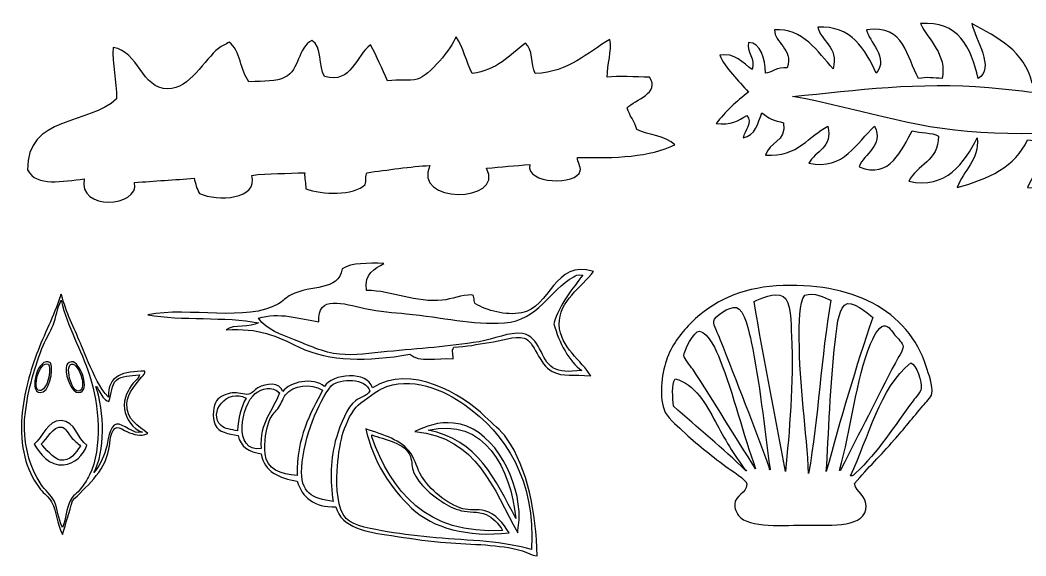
# Model space of a CAD drawing. Header units: centimetres. Extents: x -66 to 65, y -66 to 66.
# Drawn here: x -65.47 to -43.3, y -65.95 to -54.14 of the extents above; entities that cross this region are included whole.
import ezdxf

# ---------------------------------------------------------------- set-up
doc = ezdxf.new("R2010")
doc.units = ezdxf.units.CM
doc.header["$MEASUREMENT"] = 0
doc.layers.add('Layer 1', color=7, linetype='Continuous')

msp = doc.modelspace()

# ---------------------------------------------------------------- linework, layer by layer
at = {"layer": 'Layer 1'}
for points, knots in [([(-44.3523, -55.43165), (-43.96521, -55.21821), (-44.41694, -54.54879), (-44.49121, -54.22118), (-44.49121, -54.22118), (-43.9178, -54.52749), (-43.3286, -54.81805), (-43.16168, -55.53087), (-43.16168, -55.53087), (-42.91533, -55.55233), (-42.77999, -55.46279), (-42.6259, -55.39196), (-42.6259, -55.39196), (-42.66458, -55.00069), (-42.82466, -54.73085), (-42.96324, -54.43946), (-42.96324, -54.43946), (-42.27207, -54.50894), (-41.99529, -54.99284), (-41.8123, -55.57055), (-41.8123, -55.57055), (-41.69467, -55.58521), (-41.58833, -55.61116), (-41.45511, -55.61024), (-41.45511, -55.61024), (-41.15777, -55.0199), (-41.78507, -54.74344), (-41.9512, -54.36008), (-41.9512, -54.36008), (-41.07069, -54.39897), (-40.70869, -54.95642), (-40.44307, -55.61024), (-40.44307, -55.61024), (-39.89379, -55.29549), (-40.63804, -54.90732), (-40.56213, -54.39977), (-40.56213, -54.39977), (-40.28191, -54.541), (-39.79317, -54.87454), (-39.74854, -55.25305), (-39.74854, -55.25305), (-39.73647, -55.35539), (-39.78114, -55.4784), (-39.76838, -55.59039), (-39.76838, -55.59039), (-39.7492, -55.7584), (-39.62892, -55.99735), (-39.56994, -56.00711), (-39.56994, -56.00711), (-39.508, -56.01738), (-39.14298, -55.67212), (-39.054, -55.63008), (-39.054, -55.63008), (-38.84673, -55.53216), (-38.6667, -55.57632), (-38.51822, -55.53086), (-38.51822, -55.53086), (-38.28033, -55.45807), (-37.97887, -55.03209), (-37.56572, -54.97523), (-37.56572, -54.97523), (-37.19178, -54.92377), (-36.67595, -55.06342), (-36.39494, -54.95539), (-36.39494, -54.95539), (-36.25069, -54.89991), (-36.19788, -54.74431), (-35.93853, -54.79664), (-35.93853, -54.79664), (-35.89421, -54.85154), (-35.83529, -54.89181), (-35.85915, -55.01492), (-35.85915, -55.01492), (-36.11484, -55.14475), (-36.37652, -55.31543), (-36.71243, -55.29273), (-36.71243, -55.29273), (-36.79056, -55.28744), (-36.86869, -55.24299), (-36.95056, -55.2332), (-36.95056, -55.2332), (-37.60816, -55.15441), (-37.86845, -55.5656), (-38.31978, -55.72929), (-38.31978, -55.72929), (-38.33822, -55.82877), (-38.17257, -55.8691), (-38.12134, -56.02695), (-38.12134, -56.02695), (-37.97211, -56.48685), (-38.13317, -57.21223), (-38.51822, -57.21758), (-38.51822, -57.21758), (-38.15381, -57.49074), (-38.04078, -57.92809), (-37.44666, -57.93196), (-37.44666, -57.93196), (-37.35805, -57.93252), (-37.27791, -57.89172), (-37.16885, -57.89227), (-37.16885, -57.89227), (-36.88913, -57.89359), (-36.32933, -58.10235), (-36.3751, -58.42805), (-36.3751, -58.42805), (-36.45532, -58.49282), (-36.61555, -58.38421), (-36.67276, -58.42805), (-36.67276, -58.42805), (-37.00658, -58.04282), (-37.85497, -58.31031), (-38.29995, -57.91211), (-38.29995, -57.91211), (-38.48354, -57.7478), (-38.5852, -57.50963), (-38.7762, -57.41602), (-38.7762, -57.41602), (-38.93961, -57.33596), (-39.12982, -57.35585), (-39.29214, -57.23743), (-39.29214, -57.23743), (-39.45621, -57.11776), (-39.52767, -56.89345), (-39.68902, -56.78102), (-39.68902, -56.78102), (-39.92117, -56.97504), (-40.00591, -57.23285), (-40.04621, -57.55493), (-40.04621, -57.55493), (-40.08704, -57.88113), (-40.69904, -58.09121), (-40.95902, -58.18993), (-40.95902, -58.18993), (-40.97886, -57.68876), (-40.2688, -57.57877), (-40.58199, -57.03899), (-40.58199, -57.03899), (-40.95024, -57.57707), (-41.35211, -58.18691), (-42.3084, -58.07087), (-42.3084, -58.07087), (-42.13063, -57.6518), (-41.51015, -57.5747), (-41.61387, -56.93978), (-41.61387, -56.93978), (-41.69568, -56.878), (-41.88491, -56.89438), (-41.97106, -56.93978), (-41.97106, -56.93978), (-42.27062, -57.3678), (-42.47803, -57.88802), (-43.2609, -57.83275), (-43.2609, -57.83275), (-43.14128, -57.52242), (-42.91004, -57.32372), (-42.84418, -56.95962), (-42.84418, -56.95962), (-42.88728, -56.80426), (-43.09098, -56.80957), (-43.2609, -56.78103), (-43.2609, -56.78103), (-43.52935, -57.37909), (-44.12884, -57.64611), (-44.80871, -57.83275), (-44.80871, -57.83275), (-44.68412, -57.46014), (-44.31545, -57.22945), (-44.37215, -56.74134), (-44.37215, -56.74134), (-44.64247, -57.28278), (-45.06152, -57.88622), (-45.88028, -57.69384), (-45.88028, -57.69384), (-45.69838, -57.32676), (-45.22065, -57.25545), (-45.22544, -56.70165), (-45.22544, -56.70165), (-45.3653, -56.61), (-45.63147, -56.64463), (-45.80091, -56.58259), (-45.80091, -56.58259), (-46.03655, -56.98767), (-46.28796, -57.66738), (-46.97169, -57.37634), (-46.97169, -57.37634), (-46.86916, -57.07458), (-46.41659, -56.92142), (-46.63435, -56.48337), (-46.63435, -56.48337), (-47.02083, -56.83138), (-47.3107, -57.46437), (-48.08294, -57.29696), (-48.08294, -57.29696), (-47.94589, -57.03214), (-47.53877, -56.9484), (-47.66622, -56.48337), (-47.66622, -56.48337), (-48.06526, -56.67334), (-48.32194, -57.17679), (-49.03544, -57.11837), (-49.03544, -57.11837), (-48.95509, -56.82828), (-48.58028, -56.83273), (-48.63856, -56.40399), (-48.63856, -56.40399), (-48.82983, -56.36372), (-48.99932, -56.30175), (-49.11481, -56.18571), (-49.11481, -56.18571), (-49.20818, -56.41648), (-49.25914, -56.68961), (-49.53153, -56.74134), (-49.53153, -56.74134), (-49.50409, -56.57957), (-49.30116, -56.40336), (-49.45215, -56.24525), (-49.45215, -56.24525), (-49.62722, -56.35463), (-49.80283, -56.46343), (-50.12684, -56.42384), (-50.12684, -56.42384), (-49.92078, -56.16026), (-49.67737, -55.93404), (-49.41246, -55.72931), (-49.41246, -55.72931), (-49.63058, -55.47737), (-49.92988, -55.20221), (-50.04746, -54.91572), (-50.04746, -54.91572), (-49.71832, -54.8523), (-49.52594, -55.0945), (-49.33308, -55.23322), (-49.33308, -55.23322), (-49.2437, -55.00391), (-49.46455, -54.82888), (-49.41246, -54.63791), (-49.41246, -54.63791), (-49.13954, -54.63727), (-49.05077, -54.98981), (-49.03543, -55.3126), (-49.03543, -55.3126), (-48.9233, -55.30543), (-48.76635, -55.17179), (-48.55918, -55.19354), (-48.55918, -55.19354), (-48.41845, -54.77402), (-48.84366, -54.64532), (-48.83699, -54.3601), (-48.83699, -54.3601), (-48.22736, -54.30136), (-47.87105, -54.85596), (-47.54715, -55.21338), (-47.54715, -55.21338), (-47.40951, -54.73771), (-47.8356, -54.58671), (-47.88449, -54.30057), (-47.88449, -54.30057), (-47.14469, -54.25183), (-46.83293, -54.79447), (-46.59465, -55.3126), (-46.59465, -55.3126), (-46.31266, -54.98449), (-46.7611, -54.59936), (-46.81293, -54.3601), (-46.81293, -54.3601), (-45.94356, -54.23157), (-45.93988, -54.96872), (-45.66199, -55.43166), (-45.66199, -55.43166), (-45.50385, -55.39591), (-45.30867, -55.41483), (-45.14605, -55.43166), (-45.14605, -55.43166), (-45.0304, -54.91017), (-45.44294, -54.57928), (-45.6223, -54.22119), (-45.6223, -54.22119), (-44.79635, -54.14291), (-44.49121, -54.75677), (-44.3523, -55.43165)], [0, 0, 0, 0, 0.01408451, 0.01408451, 0.01408451, 0.01408451, 0.02816901, 0.02816901, 0.02816901, 0.02816901, 0.04225352, 0.04225352, 0.04225352, 0.04225352, 0.05633803, 0.05633803, 0.05633803, 0.05633803, 0.07042254, 0.07042254, 0.07042254, 0.07042254, 0.08450704, 0.08450704, 0.08450704, 0.08450704, 0.09859155, 0.09859155, 0.09859155, 0.09859155, 0.11267606, 0.11267606, 0.11267606, 0.11267606, 0.12676056, 0.12676056, 0.12676056, 0.12676056, 0.14084507, 0.14084507, 0.14084507, 0.14084507, 0.15492958, 0.15492958, 0.15492958, 0.15492958, 0.16901408, 0.16901408, 0.16901408, 0.16901408, 0.18309859, 0.18309859, 0.18309859, 0.18309859, 0.1971831, 0.1971831, 0.1971831, 0.1971831, 0.21126761, 0.21126761, 0.21126761, 0.21126761, 0.22535211, 0.22535211, 0.22535211, 0.22535211, 0.23943662, 0.23943662, 0.23943662, 0.23943662, 0.25352113, 0.25352113, 0.25352113, 0.25352113, 0.26760563, 0.26760563, 0.26760563, 0.26760563, 0.28169014, 0.28169014, 0.28169014, 0.28169014, 0.29577465, 0.29577465, 0.29577465, 0.29577465, 0.30985915, 0.30985915, 0.30985915, 0.30985915, 0.32394366, 0.32394366, 0.32394366, 0.32394366, 0.33802817, 0.33802817, 0.33802817, 0.33802817, 0.35211268, 0.35211268, 0.35211268, 0.35211268, 0.36619718, 0.36619718, 0.36619718, 0.36619718, 0.38028169, 0.38028169, 0.38028169, 0.38028169, 0.3943662, 0.3943662, 0.3943662, 0.3943662, 0.4084507, 0.4084507, 0.4084507, 0.4084507, 0.42253521, 0.42253521, 0.42253521, 0.42253521, 0.43661972, 0.43661972, 0.43661972, 0.43661972, 0.45070423, 0.45070423, 0.45070423, 0.45070423, 0.46478873, 0.46478873, 0.46478873, 0.46478873, 0.47887324, 0.47887324, 0.47887324, 0.47887324, 0.49295775, 0.49295775, 0.49295775, 0.49295775, 0.50704225, 0.50704225, 0.50704225, 0.50704225, 0.52112676, 0.52112676, 0.52112676, 0.52112676, 0.53521127, 0.53521127, 0.53521127, 0.53521127, 0.54929577, 0.54929577, 0.54929577, 0.54929577, 0.56338028, 0.56338028, 0.56338028, 0.56338028, 0.57746479, 0.57746479, 0.57746479, 0.57746479, 0.5915493, 0.5915493, 0.5915493, 0.5915493, 0.6056338, 0.6056338, 0.6056338, 0.6056338, 0.61971831, 0.61971831, 0.61971831, 0.61971831, 0.63380282, 0.63380282, 0.63380282, 0.63380282, 0.64788732, 0.64788732, 0.64788732, 0.64788732, 0.66197183, 0.66197183, 0.66197183, 0.66197183, 0.67605634, 0.67605634, 0.67605634, 0.67605634, 0.69014085, 0.69014085, 0.69014085, 0.69014085, 0.70422535, 0.70422535, 0.70422535, 0.70422535, 0.71830986, 0.71830986, 0.71830986, 0.71830986, 0.73239437, 0.73239437, 0.73239437, 0.73239437, 0.74647887, 0.74647887, 0.74647887, 0.74647887, 0.76056338, 0.76056338, 0.76056338, 0.76056338, 0.77464789, 0.77464789, 0.77464789, 0.77464789, 0.78873239, 0.78873239, 0.78873239, 0.78873239, 0.8028169, 0.8028169, 0.8028169, 0.8028169, 0.81690141, 0.81690141, 0.81690141, 0.81690141, 0.83098592, 0.83098592, 0.83098592, 0.83098592, 0.84507042, 0.84507042, 0.84507042, 0.84507042, 0.85915493, 0.85915493, 0.85915493, 0.85915493, 0.87323944, 0.87323944, 0.87323944, 0.87323944, 0.88732394, 0.88732394, 0.88732394, 0.88732394, 0.90140845, 0.90140845, 0.90140845, 0.90140845, 0.91549296, 0.91549296, 0.91549296, 0.91549296, 0.92957746, 0.92957746, 0.92957746, 0.92957746, 0.94366197, 0.94366197, 0.94366197, 0.94366197, 0.95774648, 0.95774648, 0.95774648, 0.95774648, 0.97183099, 0.97183099, 0.97183099, 0.97183099, 1, 1, 1, 1]), ([(-55.8593, -54.50939), (-55.6978, -54.73815), (-55.63475, -55.06536), (-55.50211, -55.32298), (-55.50211, -55.32298), (-54.96426, -55.24567), (-54.67272, -54.92206), (-54.33133, -54.64829), (-54.33133, -54.64829), (-54.16454, -54.77915), (-54.20626, -55.11853), (-54.11305, -55.32298), (-54.11305, -55.32298), (-53.35113, -55.28454), (-52.97431, -54.86099), (-52.46602, -54.56892), (-52.46602, -54.56892), (-52.42117, -54.83356), (-52.52751, -55.11489), (-52.52555, -55.40236), (-52.52555, -55.40236), (-52.28354, -55.37341), (-51.90865, -55.39358), (-51.59289, -55.40236), (-51.59289, -55.40236), (-51.35439, -55.75299), (-51.90846, -55.8921), (-52.08898, -56.07705), (-52.08898, -56.07705), (-52.03183, -56.25141), (-51.92785, -56.37894), (-51.8707, -56.5533), (-51.8707, -56.5533), (-51.61011, -56.68297), (-51.23239, -56.69546), (-51.03726, -56.89064), (-51.03726, -56.89064), (-51.57402, -57.16086), (-52.35205, -57.1898), (-53.18039, -57.16845), (-53.18039, -57.16845), (-53.19502, -57.2732), (-53.09911, -57.36832), (-53.12086, -57.46611), (-53.12086, -57.46611), (-53.19195, -57.78559), (-54.33159, -57.76252), (-54.23211, -57.3272), (-54.23211, -57.3272), (-54.55712, -57.34614), (-54.86505, -57.38218), (-55.18461, -57.40658), (-55.18461, -57.40658), (-54.78168, -58.18991), (-56.84291, -58.18565), (-56.43477, -57.34705), (-56.43477, -57.34705), (-56.85077, -57.36763), (-57.37735, -57.44952), (-57.82383, -57.5058), (-57.82383, -57.5058), (-57.85928, -57.56956), (-57.83539, -57.69268), (-57.86352, -57.76377), (-57.86352, -57.76377), (-58.10961, -58.01565), (-58.81396, -57.99401), (-59.17321, -57.86299), (-59.17321, -57.86299), (-59.16302, -57.72713), (-59.20843, -57.64685), (-59.19305, -57.5058), (-59.19305, -57.5058), (-59.58096, -57.528), (-60.00389, -57.51517), (-60.36383, -57.56533), (-60.36383, -57.56533), (-60.19809, -58.09759), (-61.12961, -58.15212), (-61.51477, -57.96221), (-61.51477, -57.96221), (-61.57377, -57.86908), (-61.60132, -57.74448), (-61.63383, -57.62487), (-61.63383, -57.62487), (-62.05809, -57.67025), (-62.51336, -57.68461), (-62.94352, -57.72409), (-62.94352, -57.72409), (-62.82951, -58.27527), (-64.21217, -58.34647), (-64.05477, -57.64471), (-64.05477, -57.64471), (-64.52782, -57.69112), (-65.10297, -57.82677), (-65.30493, -57.44627), (-65.30493, -57.44627), (-65.32467, -56.24914), (-63.94397, -56.45242), (-63.3404, -55.87861), (-63.3404, -55.87861), (-63.34474, -55.49102), (-63.44237, -55.09653), (-63.41978, -54.74752), (-63.41978, -54.74752), (-62.84222, -54.82795), (-62.80364, -55.65957), (-62.20931, -55.66033), (-62.20931, -55.66033), (-61.73793, -55.66094), (-61.3872, -55.00379), (-61.09806, -54.76736), (-61.09806, -54.76736), (-61.02212, -54.70526), (-60.93971, -54.67812), (-60.85993, -54.62845), (-60.85993, -54.62845), (-60.60418, -54.80927), (-60.62294, -55.26459), (-60.42337, -55.50158), (-60.42337, -55.50158), (-60.07124, -55.48938), (-59.83375, -55.50163), (-59.62962, -55.40236), (-59.62962, -55.40236), (-59.29921, -55.24165), (-59.35551, -54.75445), (-59.03431, -54.58877), (-59.03431, -54.58877), (-58.80838, -54.72003), (-58.89622, -55.16506), (-58.7565, -55.38252), (-58.7565, -55.38252), (-58.15767, -55.56066), (-58.06448, -54.91804), (-57.74447, -54.68799), (-57.74447, -54.68799), (-57.6053, -54.93908), (-57.49357, -55.21761), (-57.36744, -55.48174), (-57.36744, -55.48174), (-57.11738, -55.44499), (-56.9014, -55.49193), (-56.7126, -55.44205), (-56.7126, -55.44205), (-56.44376, -55.37106), (-55.95941, -54.76524), (-55.8593, -54.50939)], [0, 0, 0, 0, 0.02631579, 0.02631579, 0.02631579, 0.02631579, 0.05263158, 0.05263158, 0.05263158, 0.05263158, 0.07894737, 0.07894737, 0.07894737, 0.07894737, 0.10526316, 0.10526316, 0.10526316, 0.10526316, 0.13157895, 0.13157895, 0.13157895, 0.13157895, 0.15789474, 0.15789474, 0.15789474, 0.15789474, 0.18421053, 0.18421053, 0.18421053, 0.18421053, 0.21052632, 0.21052632, 0.21052632, 0.21052632, 0.23684211, 0.23684211, 0.23684211, 0.23684211, 0.26315789, 0.26315789, 0.26315789, 0.26315789, 0.28947368, 0.28947368, 0.28947368, 0.28947368, 0.31578947, 0.31578947, 0.31578947, 0.31578947, 0.34210526, 0.34210526, 0.34210526, 0.34210526, 0.36842105, 0.36842105, 0.36842105, 0.36842105, 0.39473684, 0.39473684, 0.39473684, 0.39473684, 0.42105263, 0.42105263, 0.42105263, 0.42105263, 0.44736842, 0.44736842, 0.44736842, 0.44736842, 0.47368421, 0.47368421, 0.47368421, 0.47368421, 0.5, 0.5, 0.5, 0.5, 0.52631579, 0.52631579, 0.52631579, 0.52631579, 0.55263158, 0.55263158, 0.55263158, 0.55263158, 0.57894737, 0.57894737, 0.57894737, 0.57894737, 0.60526316, 0.60526316, 0.60526316, 0.60526316, 0.63157895, 0.63157895, 0.63157895, 0.63157895, 0.65789474, 0.65789474, 0.65789474, 0.65789474, 0.68421053, 0.68421053, 0.68421053, 0.68421053, 0.71052632, 0.71052632, 0.71052632, 0.71052632, 0.73684211, 0.73684211, 0.73684211, 0.73684211, 0.76315789, 0.76315789, 0.76315789, 0.76315789, 0.78947368, 0.78947368, 0.78947368, 0.78947368, 0.81578947, 0.81578947, 0.81578947, 0.81578947, 0.84210526, 0.84210526, 0.84210526, 0.84210526, 0.86842105, 0.86842105, 0.86842105, 0.86842105, 0.89473684, 0.89473684, 0.89473684, 0.89473684, 0.92105263, 0.92105263, 0.92105263, 0.92105263, 0.94736842, 0.94736842, 0.94736842, 0.94736842, 1, 1, 1, 1]), ([(-44.11418, -55.63008), (-45.67853, -55.49983), (-47.017, -55.68355), (-48.44012, -55.82852), (-48.44012, -55.82852), (-47.0673, -56.05839), (-45.86628, -56.53221), (-44.29278, -56.62227), (-44.29278, -56.62227), (-42.68604, -56.71427), (-41.12696, -56.5303), (-39.58981, -56.40399), (-39.58981, -56.40399), (-40.90751, -56.06837), (-42.56165, -55.75936), (-44.11418, -55.63008)], [0, 0, 0, 0, 0.2, 0.2, 0.2, 0.2, 0.4, 0.4, 0.4, 0.4, 0.6, 0.6, 0.6, 0.6, 1, 1, 1, 1]), ([(-57.45296, -59.50512), (-57.64785, -59.63434), (-57.89235, -59.71396), (-57.82999, -60.10043), (-57.82999, -60.10043), (-57.27571, -60.10898), (-56.73596, -60.37742), (-56.16311, -60.31871), (-56.16311, -60.31871), (-55.94766, -60.29664), (-55.7434, -60.19605), (-55.50827, -60.19965), (-55.50827, -60.19965), (-55.43067, -60.21463), (-55.48409, -60.36068), (-55.42889, -60.39809), (-55.42889, -60.39809), (-55.18037, -60.54515), (-54.76576, -60.65942), (-54.41686, -60.59653), (-54.41686, -60.59653), (-53.77321, -60.48051), (-53.69788, -59.40815), (-52.82936, -59.68372), (-52.82936, -59.68372), (-53.08513, -60.03517), (-53.60014, -60.32684), (-53.58342, -60.8545), (-53.58342, -60.8545), (-53.56744, -61.35848), (-53.08111, -61.65352), (-52.88889, -61.98559), (-52.88889, -61.98559), (-53.27973, -61.94043), (-53.48481, -62.02009), (-53.74217, -61.88637), (-53.74217, -61.88637), (-54.03189, -61.73585), (-54.12851, -61.22031), (-54.35733, -61.15215), (-54.35733, -61.15215), (-54.5673, -61.08963), (-54.87441, -61.21679), (-55.13124, -61.25137), (-55.13124, -61.25137), (-55.39413, -61.28677), (-55.63202, -61.34469), (-55.90515, -61.35059), (-55.90515, -61.35059), (-55.97524, -61.43158), (-55.90195, -61.55009), (-55.92499, -61.60856), (-55.92499, -61.60856), (-56.2881, -61.58509), (-56.6681, -61.69376), (-56.87749, -61.50934), (-56.87749, -61.50934), (-57.81695, -61.67063), (-58.63879, -61.67756), (-59.31827, -61.35059), (-59.31827, -61.35059), (-59.82339, -61.10749), (-60.19608, -60.91847), (-60.92561, -60.97356), (-60.92561, -60.97356), (-60.76959, -60.83852), (-60.38877, -60.92832), (-60.21123, -60.81481), (-60.21123, -60.81481), (-60.94151, -60.67196), (-61.91777, -60.77507), (-62.65201, -60.63622), (-62.65201, -60.63622), (-61.7365, -60.46001), (-60.47425, -60.806), (-59.77467, -60.39809), (-59.77467, -60.39809), (-59.67773, -60.34155), (-59.59973, -60.25357), (-59.49686, -60.19965), (-59.49686, -60.19965), (-59.06099, -59.97116), (-58.4512, -60.12943), (-58.36577, -59.62418), (-58.36577, -59.62418), (-58.15852, -59.4875), (-57.80078, -59.50126), (-57.45296, -59.50512)], [0, 0, 0, 0, 0.04347826, 0.04347826, 0.04347826, 0.04347826, 0.08695652, 0.08695652, 0.08695652, 0.08695652, 0.13043478, 0.13043478, 0.13043478, 0.13043478, 0.17391304, 0.17391304, 0.17391304, 0.17391304, 0.2173913, 0.2173913, 0.2173913, 0.2173913, 0.26086957, 0.26086957, 0.26086957, 0.26086957, 0.30434783, 0.30434783, 0.30434783, 0.30434783, 0.34782609, 0.34782609, 0.34782609, 0.34782609, 0.39130435, 0.39130435, 0.39130435, 0.39130435, 0.43478261, 0.43478261, 0.43478261, 0.43478261, 0.47826087, 0.47826087, 0.47826087, 0.47826087, 0.52173913, 0.52173913, 0.52173913, 0.52173913, 0.56521739, 0.56521739, 0.56521739, 0.56521739, 0.60869565, 0.60869565, 0.60869565, 0.60869565, 0.65217391, 0.65217391, 0.65217391, 0.65217391, 0.69565217, 0.69565217, 0.69565217, 0.69565217, 0.73913043, 0.73913043, 0.73913043, 0.73913043, 0.7826087, 0.7826087, 0.7826087, 0.7826087, 0.82608696, 0.82608696, 0.82608696, 0.82608696, 0.86956522, 0.86956522, 0.86956522, 0.86956522, 0.91304348, 0.91304348, 0.91304348, 0.91304348, 1, 1, 1, 1]), ([(-53.26593, -59.80278), (-53.79586, -60.08866), (-54.04722, -60.76478), (-54.7939, -60.81481), (-54.7939, -60.81481), (-55.51066, -60.86283), (-56.15235, -60.69323), (-56.95687, -60.61637), (-56.95687, -60.61637), (-57.24259, -60.58906), (-57.52924, -60.56859), (-57.86968, -60.49731), (-57.86968, -60.49731), (-58.34037, -60.39875), (-58.92262, -60.18685), (-58.88171, -60.79497), (-58.88171, -60.79497), (-59.28157, -60.73007), (-59.78151, -60.5673), (-60.21124, -60.71559), (-60.21124, -60.71559), (-60.03246, -60.97517), (-59.71136, -61.07754), (-59.41749, -61.19184), (-59.41749, -61.19184), (-59.12782, -61.30453), (-58.79074, -61.47193), (-58.4253, -61.50934), (-58.4253, -61.50934), (-58.11039, -61.54159), (-57.73479, -61.48275), (-57.37358, -61.44981), (-57.37358, -61.44981), (-56.65735, -61.38448), (-56.03714, -61.3404), (-55.34952, -61.23153), (-55.34952, -61.23153), (-55.0266, -61.18039), (-54.68552, -61.00896), (-54.39702, -61.05294), (-54.39702, -61.05294), (-54.00165, -61.11319), (-54.00194, -61.6423), (-53.72233, -61.807), (-53.72233, -61.807), (-53.55249, -61.90701), (-53.4025, -61.89333), (-53.08733, -61.86653), (-53.08733, -61.86653), (-53.36506, -61.6746), (-53.58864, -61.25661), (-53.70249, -60.83465), (-53.70249, -60.83465), (-53.58147, -60.39973), (-53.27283, -60.04765), (-53.06749, -59.76309), (-53.06749, -59.76309), (-53.20039, -59.74666), (-53.21457, -59.77507), (-53.26593, -59.80278)], [0, 0, 0, 0, 0.0625, 0.0625, 0.0625, 0.0625, 0.125, 0.125, 0.125, 0.125, 0.1875, 0.1875, 0.1875, 0.1875, 0.25, 0.25, 0.25, 0.25, 0.3125, 0.3125, 0.3125, 0.3125, 0.375, 0.375, 0.375, 0.375, 0.4375, 0.4375, 0.4375, 0.4375, 0.5, 0.5, 0.5, 0.5, 0.5625, 0.5625, 0.5625, 0.5625, 0.625, 0.625, 0.625, 0.625, 0.6875, 0.6875, 0.6875, 0.6875, 0.75, 0.75, 0.75, 0.75, 0.8125, 0.8125, 0.8125, 0.8125, 0.875, 0.875, 0.875, 0.875, 1, 1, 1, 1]), ([(-47.0756, -64.35983), (-47.02377, -64.56367), (-46.82385, -64.6205), (-46.82001, -64.84664), (-46.82001, -64.84664), (-46.81168, -65.33768), (-47.5705, -65.27267), (-48.12232, -65.27267), (-48.12232, -65.27267), (-48.61026, -65.27267), (-49.40891, -65.35162), (-49.63156, -65.06577), (-49.63156, -65.06577), (-49.6758, -65.00899), (-49.71961, -64.89458), (-49.71676, -64.82235), (-49.71676, -64.82235), (-49.70792, -64.59867), (-49.44993, -64.58782), (-49.44898, -64.372), (-49.44898, -64.372), (-49.44856, -64.27291), (-49.80199, -64.0663), (-49.9115, -63.98248), (-49.9115, -63.98248), (-50.27697, -63.70284), (-50.52999, -63.50623), (-50.87302, -63.19135), (-50.87302, -63.19135), (-51.01383, -63.0621), (-51.21642, -62.89298), (-51.27466, -62.72886), (-51.27466, -62.72886), (-51.39542, -62.38876), (-51.31083, -61.86923), (-51.20163, -61.5848), (-51.20163, -61.5848), (-51.07701, -61.26016), (-50.86365, -61.00333), (-50.66609, -60.80584), (-50.66609, -60.80584), (-50.20556, -60.34536), (-49.57402, -60.05183), (-48.80387, -60.00254), (-48.80387, -60.00254), (-47.13565, -59.89575), (-45.89528, -60.53636), (-45.49327, -61.77953), (-45.49327, -61.77953), (-45.44094, -61.94138), (-45.34375, -62.20617), (-45.37156, -62.37593), (-45.37156, -62.37593), (-45.38624, -62.46554), (-45.49869, -62.5645), (-45.56629, -62.64369), (-45.56629, -62.64369), (-45.77642, -62.88981), (-45.99833, -63.17048), (-46.1992, -63.39831), (-46.1992, -63.39831), (-46.50643, -63.74663), (-46.76308, -63.99346), (-47.0756, -64.35983)], [0, 0, 0, 0, 0.05882353, 0.05882353, 0.05882353, 0.05882353, 0.11764706, 0.11764706, 0.11764706, 0.11764706, 0.17647059, 0.17647059, 0.17647059, 0.17647059, 0.23529412, 0.23529412, 0.23529412, 0.23529412, 0.29411765, 0.29411765, 0.29411765, 0.29411765, 0.35294118, 0.35294118, 0.35294118, 0.35294118, 0.41176471, 0.41176471, 0.41176471, 0.41176471, 0.47058824, 0.47058824, 0.47058824, 0.47058824, 0.52941176, 0.52941176, 0.52941176, 0.52941176, 0.58823529, 0.58823529, 0.58823529, 0.58823529, 0.64705882, 0.64705882, 0.64705882, 0.64705882, 0.70588235, 0.70588235, 0.70588235, 0.70588235, 0.76470588, 0.76470588, 0.76470588, 0.76470588, 0.82352941, 0.82352941, 0.82352941, 0.82352941, 0.88235294, 0.88235294, 0.88235294, 0.88235294, 1, 1, 1, 1]), ([(-64.5661, -60.18777), (-64.55676, -60.18576), (-64.55573, -60.19206), (-64.55509, -60.19875), (-64.55509, -60.19875), (-64.45997, -60.58509), (-64.2826, -60.92699), (-64.13707, -61.26581), (-64.13707, -61.26581), (-64.07558, -61.40895), (-64.02489, -61.55886), (-63.96104, -61.69483), (-63.96104, -61.69483), (-63.83502, -61.9632), (-63.72048, -62.24929), (-63.52101, -62.45387), (-63.52101, -62.45387), (-63.54993, -61.96659), (-63.17623, -61.88192), (-62.71797, -61.88184), (-62.71797, -61.88184), (-62.6981, -61.93097), (-62.75721, -61.96799), (-62.78398, -62.00283), (-62.78398, -62.00283), (-62.89603, -62.14869), (-63.10124, -62.35163), (-63.11402, -62.59685), (-63.11402, -62.59685), (-63.13228, -62.94859), (-62.86505, -63.08165), (-62.652, -63.25691), (-62.652, -63.25691), (-62.8279, -63.33229), (-62.95011, -63.28043), (-63.11402, -63.21291), (-63.11402, -63.21291), (-63.17961, -63.18587), (-63.27997, -63.11718), (-63.33402, -63.12488), (-63.33402, -63.12488), (-63.47732, -63.14528), (-63.48317, -63.45235), (-63.51002, -63.59793), (-63.51002, -63.59793), (-63.60778, -64.12778), (-64.03831, -64.43467), (-64.31306, -64.74196), (-64.31306, -64.74196), (-64.38556, -64.98847), (-64.45879, -65.2343), (-64.53306, -65.47901), (-64.53306, -65.47901), (-64.65842, -65.22985), (-64.65654, -64.998), (-64.77507, -64.76395), (-64.77507, -64.76395), (-64.83217, -64.65124), (-64.94856, -64.57623), (-65.01708, -64.48894), (-65.01708, -64.48894), (-65.2855, -64.14712), (-65.46846, -63.6632), (-65.4351, -62.99285), (-65.4351, -62.99285), (-65.40798, -62.44807), (-65.27257, -61.95362), (-65.10509, -61.5078), (-65.10509, -61.5078), (-64.94174, -61.07298), (-64.72647, -60.67304), (-64.57706, -60.22071), (-64.57706, -60.22071), (-64.57255, -60.20695), (-64.58316, -60.18819), (-64.5661, -60.18777)], [0, 0, 0, 0, 0.05, 0.05, 0.05, 0.05, 0.1, 0.1, 0.1, 0.1, 0.15, 0.15, 0.15, 0.15, 0.2, 0.2, 0.2, 0.2, 0.25, 0.25, 0.25, 0.25, 0.3, 0.3, 0.3, 0.3, 0.35, 0.35, 0.35, 0.35, 0.4, 0.4, 0.4, 0.4, 0.45, 0.45, 0.45, 0.45, 0.5, 0.5, 0.5, 0.5, 0.55, 0.55, 0.55, 0.55, 0.6, 0.6, 0.6, 0.6, 0.65, 0.65, 0.65, 0.65, 0.7, 0.7, 0.7, 0.7, 0.75, 0.75, 0.75, 0.75, 0.8, 0.8, 0.8, 0.8, 0.85, 0.85, 0.85, 0.85, 0.9, 0.9, 0.9, 0.9, 1, 1, 1, 1]), ([(-48.46313, -61.11008), (-48.47652, -60.82679), (-48.47784, -60.33093), (-48.64569, -60.23375), (-48.64569, -60.23375), (-48.84066, -60.12088), (-49.13729, -60.29437), (-49.29077, -60.34331), (-49.29077, -60.34331), (-49.07662, -61.61), (-48.83423, -62.84844), (-48.59701, -64.09206), (-48.59701, -64.09206), (-48.51256, -63.22347), (-48.41429, -62.14312), (-48.46313, -61.11008)], [0, 0, 0, 0, 0.2, 0.2, 0.2, 0.2, 0.4, 0.4, 0.4, 0.4, 0.6, 0.6, 0.6, 0.6, 1, 1, 1, 1]), ([(-48.17103, -60.20941), (-48.29951, -60.35586), (-48.29269, -60.86161), (-48.29274, -61.15876), (-48.29274, -61.15876), (-48.29287, -62.19074), (-48.12724, -63.22354), (-48.08584, -64.14072), (-48.08584, -64.14072), (-47.87552, -62.91485), (-47.80821, -61.54592), (-47.59898, -60.31895), (-47.59898, -60.31895), (-47.74003, -60.24683), (-47.96786, -60.13903), (-48.17103, -60.20941)], [0, 0, 0, 0, 0.2, 0.2, 0.2, 0.2, 0.4, 0.4, 0.4, 0.4, 0.6, 0.6, 0.6, 0.6, 1, 1, 1, 1]), ([(-47.29471, -60.42849), (-47.44685, -60.5883), (-47.46052, -60.90911), (-47.50159, -61.24394), (-47.50159, -61.24394), (-47.60695, -62.10257), (-47.64775, -63.34513), (-47.69635, -64.09205), (-47.69635, -64.09205), (-47.38221, -62.93349), (-47.04801, -61.79494), (-46.67397, -60.69626), (-46.67397, -60.69626), (-46.77636, -60.61454), (-47.14958, -60.27606), (-47.29471, -60.42849)], [0, 0, 0, 0, 0.2, 0.2, 0.2, 0.2, 0.4, 0.4, 0.4, 0.4, 0.6, 0.6, 0.6, 0.6, 1, 1, 1, 1]), ([(-64.74213, -60.86979), (-64.80132, -61.02092), (-64.89239, -61.15872), (-64.95115, -61.29884), (-64.95115, -61.29884), (-65.14289, -61.75599), (-65.29484, -62.28108), (-65.35816, -62.8389), (-65.35816, -62.8389), (-65.42653, -63.44141), (-65.25492, -64.01516), (-65.00613, -64.37896), (-65.00613, -64.37896), (-64.92649, -64.49543), (-64.77637, -64.61978), (-64.72012, -64.74199), (-64.72012, -64.74199), (-64.63228, -64.93291), (-64.63937, -65.11749), (-64.53311, -65.32503), (-64.53311, -65.32503), (-64.44686, -65.12572), (-64.45559, -64.92159), (-64.36812, -64.74199), (-64.36812, -64.74199), (-64.31571, -64.63441), (-64.19892, -64.55792), (-64.13711, -64.47799), (-64.13711, -64.47799), (-64.06107, -64.3797), (-63.99183, -64.27773), (-63.9391, -64.16996), (-63.9391, -64.16996), (-63.64544, -63.56978), (-63.73098, -62.61352), (-63.9391, -61.96984), (-63.9391, -61.96984), (-64.12542, -61.3935), (-64.41786, -60.92444), (-64.56611, -60.31974), (-64.56611, -60.31974), (-64.65285, -60.50376), (-64.67093, -60.68794), (-64.74213, -60.86979)], [0, 0, 0, 0, 0.08333333, 0.08333333, 0.08333333, 0.08333333, 0.16666667, 0.16666667, 0.16666667, 0.16666667, 0.25, 0.25, 0.25, 0.25, 0.33333333, 0.33333333, 0.33333333, 0.33333333, 0.41666667, 0.41666667, 0.41666667, 0.41666667, 0.5, 0.5, 0.5, 0.5, 0.58333333, 0.58333333, 0.58333333, 0.58333333, 0.66666667, 0.66666667, 0.66666667, 0.66666667, 0.75, 0.75, 0.75, 0.75, 0.83333333, 0.83333333, 0.83333333, 0.83333333, 1, 1, 1, 1]), ([(-48.94997, -64.04336), (-48.9527, -64.06405), (-48.93626, -64.07347), (-48.93783, -64.04336), (-48.93783, -64.04336), (-49.0684, -63.11356), (-49.16238, -62.12098), (-49.35166, -61.23177), (-49.35166, -61.23177), (-49.39111, -61.04643), (-49.50292, -60.5098), (-49.68027, -60.47715), (-49.68027, -60.47715), (-49.83664, -60.44839), (-50.16694, -60.67485), (-50.1793, -60.78142), (-50.1793, -60.78142), (-50.18896, -60.86482), (-50.07466, -61.07516), (-50.03325, -61.18308), (-50.03325, -61.18308), (-49.67106, -62.12653), (-49.27022, -63.10716), (-48.94999, -64.01899), (-48.94999, -64.01899), (-48.94997, -64.02714), (-48.94997, -64.03524), (-48.94997, -64.04336)], [0, 0, 0, 0, 0.125, 0.125, 0.125, 0.125, 0.25, 0.25, 0.25, 0.25, 0.375, 0.375, 0.375, 0.375, 0.5, 0.5, 0.5, 0.5, 0.625, 0.625, 0.625, 0.625, 0.75, 0.75, 0.75, 0.75, 1, 1, 1, 1]), ([(-47.3677, -64.03119), (-46.95633, -63.23948), (-46.58353, -62.46591), (-46.17491, -61.69428), (-46.17491, -61.69428), (-46.12292, -61.59615), (-45.99999, -61.42028), (-46.00449, -61.34133), (-46.00449, -61.34133), (-46.00936, -61.25677), (-46.1204, -61.16626), (-46.18705, -61.08574), (-46.18705, -61.08574), (-46.24208, -61.01925), (-46.32619, -60.86902), (-46.43049, -60.87884), (-46.43049, -60.87884), (-46.54206, -60.88932), (-46.67753, -61.17057), (-46.72262, -61.28048), (-46.72262, -61.28048), (-47.04359, -62.06328), (-47.15103, -63.18217), (-47.40421, -64.06771), (-47.40421, -64.06771), (-47.37662, -64.08948), (-47.36919, -64.03405), (-47.3677, -64.03119)], [0, 0, 0, 0, 0.125, 0.125, 0.125, 0.125, 0.25, 0.25, 0.25, 0.25, 0.375, 0.375, 0.375, 0.375, 0.5, 0.5, 0.5, 0.5, 0.625, 0.625, 0.625, 0.625, 0.75, 0.75, 0.75, 0.75, 1, 1, 1, 1]), ([(-50.04539, -61.62128), (-50.11717, -61.44187), (-50.28764, -61.03806), (-50.49574, -61.00054), (-50.49574, -61.00054), (-50.60583, -60.98067), (-50.8447, -61.45512), (-50.83652, -61.53608), (-50.83652, -61.53608), (-50.82996, -61.60109), (-50.69563, -61.75957), (-50.64179, -61.84035), (-50.64179, -61.84035), (-50.16625, -62.55351), (-49.70191, -63.34686), (-49.25426, -64.03118), (-49.25426, -64.03118), (-49.52631, -63.2976), (-49.74091, -62.38246), (-50.04539, -61.62128)], [0, 0, 0, 0, 0.16666667, 0.16666667, 0.16666667, 0.16666667, 0.33333333, 0.33333333, 0.33333333, 0.33333333, 0.5, 0.5, 0.5, 0.5, 0.66666667, 0.66666667, 0.66666667, 0.66666667, 1, 1, 1, 1]), ([(-64.79713, -61.69484), (-64.72593, -61.87431), (-64.82772, -62.3677), (-65.02814, -62.35487), (-65.02814, -62.35487), (-65.29151, -62.33799), (-65.07002, -61.52566), (-64.79713, -61.69484)], [0, 0, 0, 0, 0.33333333, 0.33333333, 0.33333333, 0.33333333, 1, 1, 1, 1]), ([(-65.03915, -62.31087), (-64.95832, -62.31862), (-64.88794, -62.17842), (-64.86315, -62.11286), (-64.86315, -62.11286), (-64.81727, -61.99152), (-64.80261, -61.831), (-64.84114, -61.72784), (-64.84114, -61.72784), (-65.05081, -61.6334), (-65.2138, -62.29404), (-65.03915, -62.31087)], [0, 0, 0, 0, 0.25, 0.25, 0.25, 0.25, 0.5, 0.5, 0.5, 0.5, 1, 1, 1, 1]), ([(-64.1371, -61.94783), (-64.16837, -61.8666), (-64.24743, -61.71068), (-64.33509, -61.72783), (-64.33509, -61.72783), (-64.50501, -61.76111), (-64.30546, -62.49372), (-64.11509, -62.28885), (-64.11509, -62.28885), (-64.06503, -62.17545), (-64.10578, -62.02914), (-64.1371, -61.94783)], [0, 0, 0, 0, 0.25, 0.25, 0.25, 0.25, 0.5, 0.5, 0.5, 0.5, 1, 1, 1, 1]), ([(-64.33512, -61.67282), (-64.15346, -61.65324), (-63.89321, -62.3378), (-64.18111, -62.35486), (-64.18111, -62.35486), (-64.31782, -62.36298), (-64.47218, -62.02326), (-64.45614, -61.81585), (-64.45614, -61.81585), (-64.44968, -61.7327), (-64.41751, -61.68171), (-64.33512, -61.67282)], [0, 0, 0, 0, 0.25, 0.25, 0.25, 0.25, 0.5, 0.5, 0.5, 0.5, 1, 1, 1, 1]), ([(-57.70296, -62.24546), (-56.85817, -61.70727), (-55.72533, -62.39614), (-55.22138, -62.88027), (-55.22138, -62.88027), (-55.05493, -63.04016), (-54.86731, -63.18129), (-54.74526, -63.35639), (-54.74526, -63.35639), (-54.26994, -64.0383), (-54.10351, -64.99464), (-54.06716, -65.95341), (-54.06716, -65.95341), (-54.21813, -65.9341), (-54.34775, -65.84887), (-54.51441, -65.80913), (-54.51441, -65.80913), (-54.99923, -65.69356), (-55.60209, -65.70232), (-56.20248, -65.65043), (-56.20248, -65.65043), (-56.55869, -65.61966), (-56.93831, -65.55563), (-57.28457, -65.50615), (-57.28457, -65.50615), (-57.84297, -65.42638), (-58.37521, -65.33983), (-58.51094, -64.87134), (-58.51094, -64.87134), (-58.99941, -64.88849), (-59.24354, -64.66131), (-59.36218, -64.30862), (-59.36218, -64.30862), (-59.75337, -64.23332), (-60.08838, -64.10185), (-60.15572, -63.70267), (-60.15572, -63.70267), (-60.41946, -63.66343), (-60.61329, -63.55429), (-60.66068, -63.29868), (-60.66068, -63.29868), (-60.88566, -63.26537), (-61.09314, -63.22441), (-61.16566, -63.06783), (-61.16566, -63.06783), (-61.2458, -62.89471), (-61.20733, -62.63018), (-61.13679, -62.53398), (-61.13679, -62.53398), (-61.06943, -62.44212), (-60.90994, -62.37727), (-60.79053, -62.36084), (-60.79053, -62.36084), (-60.67263, -62.34462), (-60.54121, -62.40764), (-60.42985, -62.38971), (-60.42985, -62.38971), (-60.35116, -62.37704), (-60.29909, -62.28345), (-60.22784, -62.24543), (-60.22784, -62.24543), (-60.05269, -62.15198), (-59.73746, -62.10806), (-59.67957, -62.33198), (-59.67957, -62.33198), (-59.5173, -62.11047), (-59.01973, -62.01318), (-58.7562, -62.21657), (-58.7562, -62.21657), (-58.59906, -61.94116), (-57.80356, -61.86483), (-57.70296, -62.24546)], [0, 0, 0, 0, 0.05263158, 0.05263158, 0.05263158, 0.05263158, 0.10526316, 0.10526316, 0.10526316, 0.10526316, 0.15789474, 0.15789474, 0.15789474, 0.15789474, 0.21052632, 0.21052632, 0.21052632, 0.21052632, 0.26315789, 0.26315789, 0.26315789, 0.26315789, 0.31578947, 0.31578947, 0.31578947, 0.31578947, 0.36842105, 0.36842105, 0.36842105, 0.36842105, 0.42105263, 0.42105263, 0.42105263, 0.42105263, 0.47368421, 0.47368421, 0.47368421, 0.47368421, 0.52631579, 0.52631579, 0.52631579, 0.52631579, 0.57894737, 0.57894737, 0.57894737, 0.57894737, 0.63157895, 0.63157895, 0.63157895, 0.63157895, 0.68421053, 0.68421053, 0.68421053, 0.68421053, 0.73684211, 0.73684211, 0.73684211, 0.73684211, 0.78947368, 0.78947368, 0.78947368, 0.78947368, 0.84210526, 0.84210526, 0.84210526, 0.84210526, 0.89473684, 0.89473684, 0.89473684, 0.89473684, 1, 1, 1, 1]), ([(-47.05126, -64.12855), (-46.56043, -63.67556), (-46.19012, -63.07911), (-45.78544, -62.53412), (-45.78544, -62.53412), (-45.72099, -62.44731), (-45.61248, -62.3406), (-45.60288, -62.26634), (-45.60288, -62.26634), (-45.5846, -62.12537), (-45.70953, -61.73143), (-45.83413, -61.69428), (-45.83413, -61.69428), (-46.5308, -62.27157), (-46.75644, -63.31983), (-47.1608, -64.18941), (-47.1608, -64.18941), (-47.11815, -64.19676), (-47.08087, -64.15589), (-47.05126, -64.12855)], [0, 0, 0, 0, 0.16666667, 0.16666667, 0.16666667, 0.16666667, 0.33333333, 0.33333333, 0.33333333, 0.33333333, 0.5, 0.5, 0.5, 0.5, 0.66666667, 0.66666667, 0.66666667, 0.66666667, 1, 1, 1, 1]), ([(-63.73007, -62.31087), (-63.75089, -62.27264), (-63.77296, -62.21512), (-63.79608, -62.22287), (-63.79608, -62.22287), (-63.60357, -62.76778), (-63.59391, -63.6648), (-63.84011, -64.11498), (-63.84011, -64.11498), (-63.72491, -63.98494), (-63.64104, -63.81886), (-63.57608, -63.59796), (-63.57608, -63.59796), (-63.53338, -63.45273), (-63.4988, -63.07067), (-63.34507, -63.04792), (-63.34507, -63.04792), (-63.19386, -63.02551), (-62.9714, -63.29348), (-62.77304, -63.22392), (-62.77304, -63.22392), (-62.97291, -63.17555), (-63.14835, -62.91428), (-63.16904, -62.7179), (-63.16904, -62.7179), (-63.19497, -62.47202), (-63.07564, -62.27867), (-62.98203, -62.15685), (-62.98203, -62.15685), (-62.92742, -62.08576), (-62.83368, -62.02286), (-62.83902, -61.95886), (-62.83902, -61.95886), (-63.046, -61.99582), (-63.22359, -61.97177), (-63.34504, -62.07985), (-63.34504, -62.07985), (-63.46715, -62.18851), (-63.44172, -62.37528), (-63.51003, -62.55287), (-63.51003, -62.55287), (-63.62312, -62.51454), (-63.6766, -62.40903), (-63.73007, -62.31087)], [0, 0, 0, 0, 0.08333333, 0.08333333, 0.08333333, 0.08333333, 0.16666667, 0.16666667, 0.16666667, 0.16666667, 0.25, 0.25, 0.25, 0.25, 0.33333333, 0.33333333, 0.33333333, 0.33333333, 0.41666667, 0.41666667, 0.41666667, 0.41666667, 0.5, 0.5, 0.5, 0.5, 0.58333333, 0.58333333, 0.58333333, 0.58333333, 0.66666667, 0.66666667, 0.66666667, 0.66666667, 0.75, 0.75, 0.75, 0.75, 0.83333333, 0.83333333, 0.83333333, 0.83333333, 1, 1, 1, 1]), ([(-58.61194, -62.20218), (-58.89594, -62.56421), (-59.2127, -63.32878), (-59.2612, -64.00566), (-59.2612, -64.00566), (-59.30181, -64.57248), (-59.02297, -64.68511), (-58.56865, -64.75591), (-58.56865, -64.75591), (-58.63929, -64.3107), (-58.63281, -63.79579), (-58.4965, -63.34198), (-58.4965, -63.34198), (-58.40686, -63.04353), (-58.2561, -62.67359), (-58.07809, -62.53402), (-58.07809, -62.53402), (-57.97067, -62.44978), (-57.83118, -62.44332), (-57.76067, -62.31759), (-57.76067, -62.31759), (-57.83703, -62.03771), (-58.40758, -62.02663), (-58.61194, -62.20218)], [0, 0, 0, 0, 0.14285714, 0.14285714, 0.14285714, 0.14285714, 0.28571429, 0.28571429, 0.28571429, 0.28571429, 0.42857143, 0.42857143, 0.42857143, 0.42857143, 0.57142857, 0.57142857, 0.57142857, 0.57142857, 0.71428571, 0.71428571, 0.71428571, 0.71428571, 1, 1, 1, 1]), ([(-55.66864, -62.62059), (-56.10571, -62.31127), (-56.87326, -61.95442), (-57.50099, -62.27433), (-57.50099, -62.27433), (-57.65204, -62.3513), (-57.96904, -62.57394), (-58.06368, -62.67832), (-58.06368, -62.67832), (-58.19489, -62.82299), (-58.31813, -63.12142), (-58.36668, -63.29872), (-58.36668, -63.29872), (-58.42018, -63.49425), (-58.46799, -63.82257), (-58.48209, -64.07781), (-58.48209, -64.07781), (-58.50278, -64.45185), (-58.47082, -64.93038), (-58.28011, -65.13106), (-58.28011, -65.13106), (-58.11705, -65.30262), (-57.68697, -65.36252), (-57.37116, -65.41961), (-57.37116, -65.41961), (-56.66726, -65.54685), (-55.94466, -65.57548), (-55.19255, -65.63604), (-55.19255, -65.63604), (-54.82203, -65.66586), (-54.48516, -65.7364), (-54.19703, -65.80916), (-54.19703, -65.80916), (-54.10281, -64.28207), (-54.76302, -63.26154), (-55.66864, -62.62059)], [0, 0, 0, 0, 0.1, 0.1, 0.1, 0.1, 0.2, 0.2, 0.2, 0.2, 0.3, 0.3, 0.3, 0.3, 0.4, 0.4, 0.4, 0.4, 0.5, 0.5, 0.5, 0.5, 0.6, 0.6, 0.6, 0.6, 0.7, 0.7, 0.7, 0.7, 0.8, 0.8, 0.8, 0.8, 1, 1, 1, 1]), ([(-49.47334, -64.07987), (-49.43162, -64.08085), (-49.49101, -64.04815), (-49.48551, -64.05553), (-49.48551, -64.05553), (-49.72768, -63.73136), (-49.94901, -63.35867), (-50.14276, -62.99664), (-50.14276, -62.99664), (-50.35408, -62.60172), (-50.58022, -62.17426), (-51.03128, -62.04729), (-51.03128, -62.04729), (-51.11854, -62.19813), (-51.07607, -62.45007), (-51.06777, -62.65583), (-51.06777, -62.65583), (-50.53694, -63.13115), (-49.97118, -63.57153), (-49.47334, -64.07987)], [0, 0, 0, 0, 0.16666667, 0.16666667, 0.16666667, 0.16666667, 0.33333333, 0.33333333, 0.33333333, 0.33333333, 0.5, 0.5, 0.5, 0.5, 0.66666667, 0.66666667, 0.66666667, 0.66666667, 1, 1, 1, 1]), ([(-61.03584, -63.08229), (-60.95115, -63.15952), (-60.82449, -63.16315), (-60.67513, -63.1977), (-60.67513, -63.1977), (-60.66063, -62.90922), (-60.59533, -62.67152), (-60.48757, -62.47629), (-60.48757, -62.47629), (-60.89723, -62.24459), (-61.34532, -62.80008), (-61.03584, -63.08229)], [0, 0, 0, 0, 0.25, 0.25, 0.25, 0.25, 0.5, 0.5, 0.5, 0.5, 1, 1, 1, 1]), ([(-60.28559, -62.37532), (-60.59386, -62.62067), (-60.78991, -63.68067), (-60.15573, -63.58727), (-60.15573, -63.58727), (-60.20007, -62.99945), (-59.89067, -62.76539), (-59.75174, -62.36087), (-59.75174, -62.36087), (-59.91464, -62.20096), (-60.14041, -62.25978), (-60.28559, -62.37532)], [0, 0, 0, 0, 0.25, 0.25, 0.25, 0.25, 0.5, 0.5, 0.5, 0.5, 1, 1, 1, 1]), ([(-59.62188, -62.40416), (-59.6716, -62.46742), (-59.69972, -62.58209), (-59.76616, -62.67829), (-59.76616, -62.67829), (-59.82355, -62.7614), (-59.91168, -62.83805), (-59.95372, -62.92359), (-59.95372, -62.92359), (-60.05336, -63.12629), (-60.09154, -63.47964), (-60.06913, -63.70268), (-60.06913, -63.70268), (-60.03555, -64.03672), (-59.72073, -64.16581), (-59.36216, -64.1788), (-59.36216, -64.1788), (-59.37708, -63.36066), (-59.06858, -62.78921), (-58.79947, -62.30317), (-58.79947, -62.30317), (-59.06139, -62.14169), (-59.44903, -62.18434), (-59.62188, -62.40416)], [0, 0, 0, 0, 0.14285714, 0.14285714, 0.14285714, 0.14285714, 0.28571429, 0.28571429, 0.28571429, 0.28571429, 0.42857143, 0.42857143, 0.42857143, 0.42857143, 0.57142857, 0.57142857, 0.57142857, 0.57142857, 0.71428571, 0.71428571, 0.71428571, 0.71428571, 1, 1, 1, 1]), ([(-56.47659, -63.18328), (-55.38585, -63.38627), (-54.98199, -64.27609), (-54.54325, -65.13104), (-54.54325, -65.13104), (-54.65121, -64.03227), (-55.22744, -62.88181), (-56.47659, -63.18328)], [0, 0, 0, 0, 0.33333333, 0.33333333, 0.33333333, 0.33333333, 1, 1, 1, 1]), ([(-65.16014, -63.48792), (-64.96088, -63.33438), (-64.87354, -62.9678), (-64.5661, -62.9709), (-64.5661, -62.9709), (-64.25148, -62.97405), (-64.20127, -63.39262), (-63.99407, -63.50994), (-63.99407, -63.50994), (-64.06866, -63.72648), (-64.27228, -63.93187), (-64.51112, -63.94994), (-64.51112, -63.94994), (-64.82166, -63.97346), (-65.03806, -63.70594), (-65.16014, -63.48792)], [0, 0, 0, 0, 0.2, 0.2, 0.2, 0.2, 0.4, 0.4, 0.4, 0.4, 0.6, 0.6, 0.6, 0.6, 1, 1, 1, 1]), ([(-64.34612, -63.33393), (-64.40047, -63.27424), (-64.46854, -63.12851), (-64.54413, -63.1139), (-64.54413, -63.1139), (-64.75043, -63.07403), (-64.87851, -63.40833), (-65.00615, -63.48794), (-65.00615, -63.48794), (-64.90878, -63.58327), (-64.73291, -63.81327), (-64.58813, -63.83997), (-64.58813, -63.83997), (-64.35876, -63.88228), (-64.24547, -63.67159), (-64.13712, -63.53194), (-64.13712, -63.53194), (-64.20219, -63.46516), (-64.26881, -63.41881), (-64.34612, -63.33393)], [0, 0, 0, 0, 0.16666667, 0.16666667, 0.16666667, 0.16666667, 0.33333333, 0.33333333, 0.33333333, 0.33333333, 0.5, 0.5, 0.5, 0.5, 0.66666667, 0.66666667, 0.66666667, 0.66666667, 1, 1, 1, 1]), ([(-57.84727, -63.15444), (-57.45383, -63.29501), (-57.07011, -63.38198), (-56.85175, -63.70271), (-56.85175, -63.70271), (-56.75285, -63.84794), (-56.71562, -64.03101), (-56.6209, -64.19325), (-56.6209, -64.19325), (-56.45474, -64.47784), (-56.05943, -64.81653), (-55.71195, -64.91466), (-55.71195, -64.91466), (-55.56407, -64.95644), (-55.39458, -64.91297), (-55.22139, -64.95795), (-55.22139, -64.95795), (-54.98139, -65.02029), (-54.8216, -65.23825), (-54.68757, -65.44851), (-54.68757, -65.44851), (-55.61041, -65.54275), (-56.3658, -65.34601), (-56.83731, -64.90024), (-56.83731, -64.90024), (-57.30281, -64.46013), (-57.6896, -63.8744), (-57.84727, -63.15444)], [0, 0, 0, 0, 0.125, 0.125, 0.125, 0.125, 0.25, 0.25, 0.25, 0.25, 0.375, 0.375, 0.375, 0.375, 0.5, 0.5, 0.5, 0.5, 0.625, 0.625, 0.625, 0.625, 0.75, 0.75, 0.75, 0.75, 1, 1, 1, 1]), ([(-54.49997, -65.44848), (-55.03199, -64.48), (-55.39461, -63.34211), (-56.76515, -63.21214), (-56.76515, -63.21214), (-56.52867, -63.09511), (-56.24178, -62.991), (-55.91391, -63.02458), (-55.91391, -63.02458), (-55.10042, -63.10792), (-54.5244, -64.1144), (-54.47111, -64.97236), (-54.47111, -64.97236), (-54.45989, -65.15323), (-54.48383, -65.29174), (-54.49997, -65.44848)], [0, 0, 0, 0, 0.2, 0.2, 0.2, 0.2, 0.4, 0.4, 0.4, 0.4, 0.6, 0.6, 0.6, 0.6, 1, 1, 1, 1]), ([(-57.71741, -63.32758), (-57.27915, -64.52979), (-56.52634, -65.49269), (-54.83184, -65.39077), (-54.83184, -65.39077), (-54.91809, -65.24197), (-55.05729, -65.10251), (-55.19252, -65.04451), (-55.19252, -65.04451), (-55.38252, -64.96302), (-55.57516, -65.00062), (-55.74079, -64.95794), (-55.74079, -64.95794), (-55.89033, -64.91942), (-56.04268, -64.84491), (-56.17362, -64.75596), (-56.17362, -64.75596), (-56.39457, -64.60591), (-56.66985, -64.39488), (-56.79402, -64.1067), (-56.79402, -64.1067), (-56.83633, -64.00851), (-56.82442, -63.87654), (-56.86617, -63.76041), (-56.86617, -63.76041), (-56.97531, -63.45669), (-57.43756, -63.3924), (-57.71741, -63.28429), (-57.71741, -63.28429), (-57.71741, -63.29872), (-57.71741, -63.31314), (-57.71741, -63.32758)], [0, 0, 0, 0, 0.11111111, 0.11111111, 0.11111111, 0.11111111, 0.22222222, 0.22222222, 0.22222222, 0.22222222, 0.33333333, 0.33333333, 0.33333333, 0.33333333, 0.44444444, 0.44444444, 0.44444444, 0.44444444, 0.55555556, 0.55555556, 0.55555556, 0.55555556, 0.66666667, 0.66666667, 0.66666667, 0.66666667, 0.77777778, 0.77777778, 0.77777778, 0.77777778, 1, 1, 1, 1])]:
    msp.add_open_spline(points, degree=3, knots=knots, dxfattribs=at)

doc.saveas('drawing.dxf')
